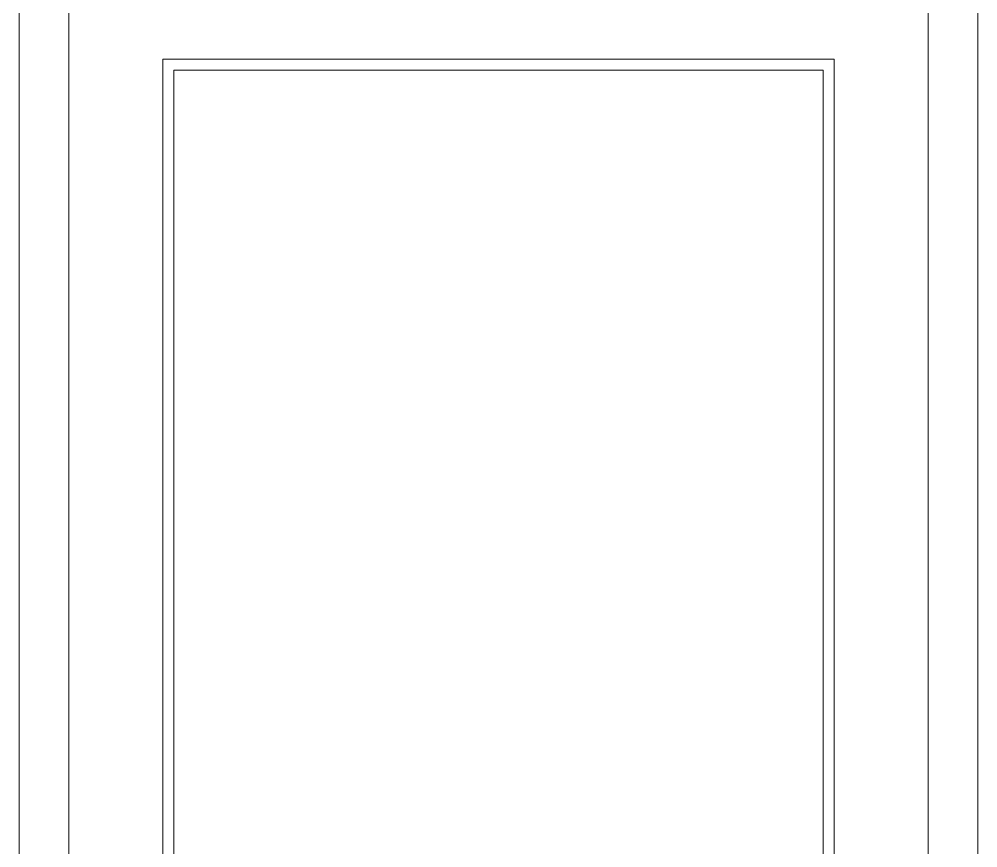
# Model space of a CAD drawing. Header units: millimetres. Extents: x -10942 to 92711, y -16583 to 30009.
# Drawn here: x 45005 to 45872, y 21065 to 21813 of the extents above; entities that cross this region are included whole.
import ezdxf

# ---------------------------------------------------------------- set-up
doc = ezdxf.new("R2010")
doc.units = ezdxf.units.MM
doc.header["$LTSCALE"] = 1000
doc.header["$MEASUREMENT"] = 0
doc.layers.add('GRC', color=41, linetype='Continuous', lineweight=0)

msp = doc.modelspace()

# ---------------------------------------------------------------- linework, layer by layer
at = {"layer": 'GRC', "lineweight": 0, "elevation": 3.445976786562282e-06}
for points in [[(45871.67314080108, 19121.80437409179), (45005.0438336152, 19122.05437409168), (45005.04383361514, 21907.05467090552), (45871.67314080108, 21907.05467090558)], [(45826.67314080108, 19167.05393516569), (45050.04383361514, 19167.05437409173), (45050.04383361508, 21862.05467090558), (45826.67314080108, 21862.05467090558)], [(45741.8831408011, 19251.84437409177), (45134.83383361512, 19251.84437409183), (45134.83383361512, 21777.2646709056), (45741.8831408011, 21777.2646709056)], [(45731.88314080116, 19261.84437409177), (45144.83383361518, 19261.84437409177), (45144.83383361524, 21767.26467090554), (45731.88314080116, 21767.26467090554)]]:
    msp.add_lwpolyline(points, close=True, dxfattribs=at)

doc.saveas('drawing.dxf')
